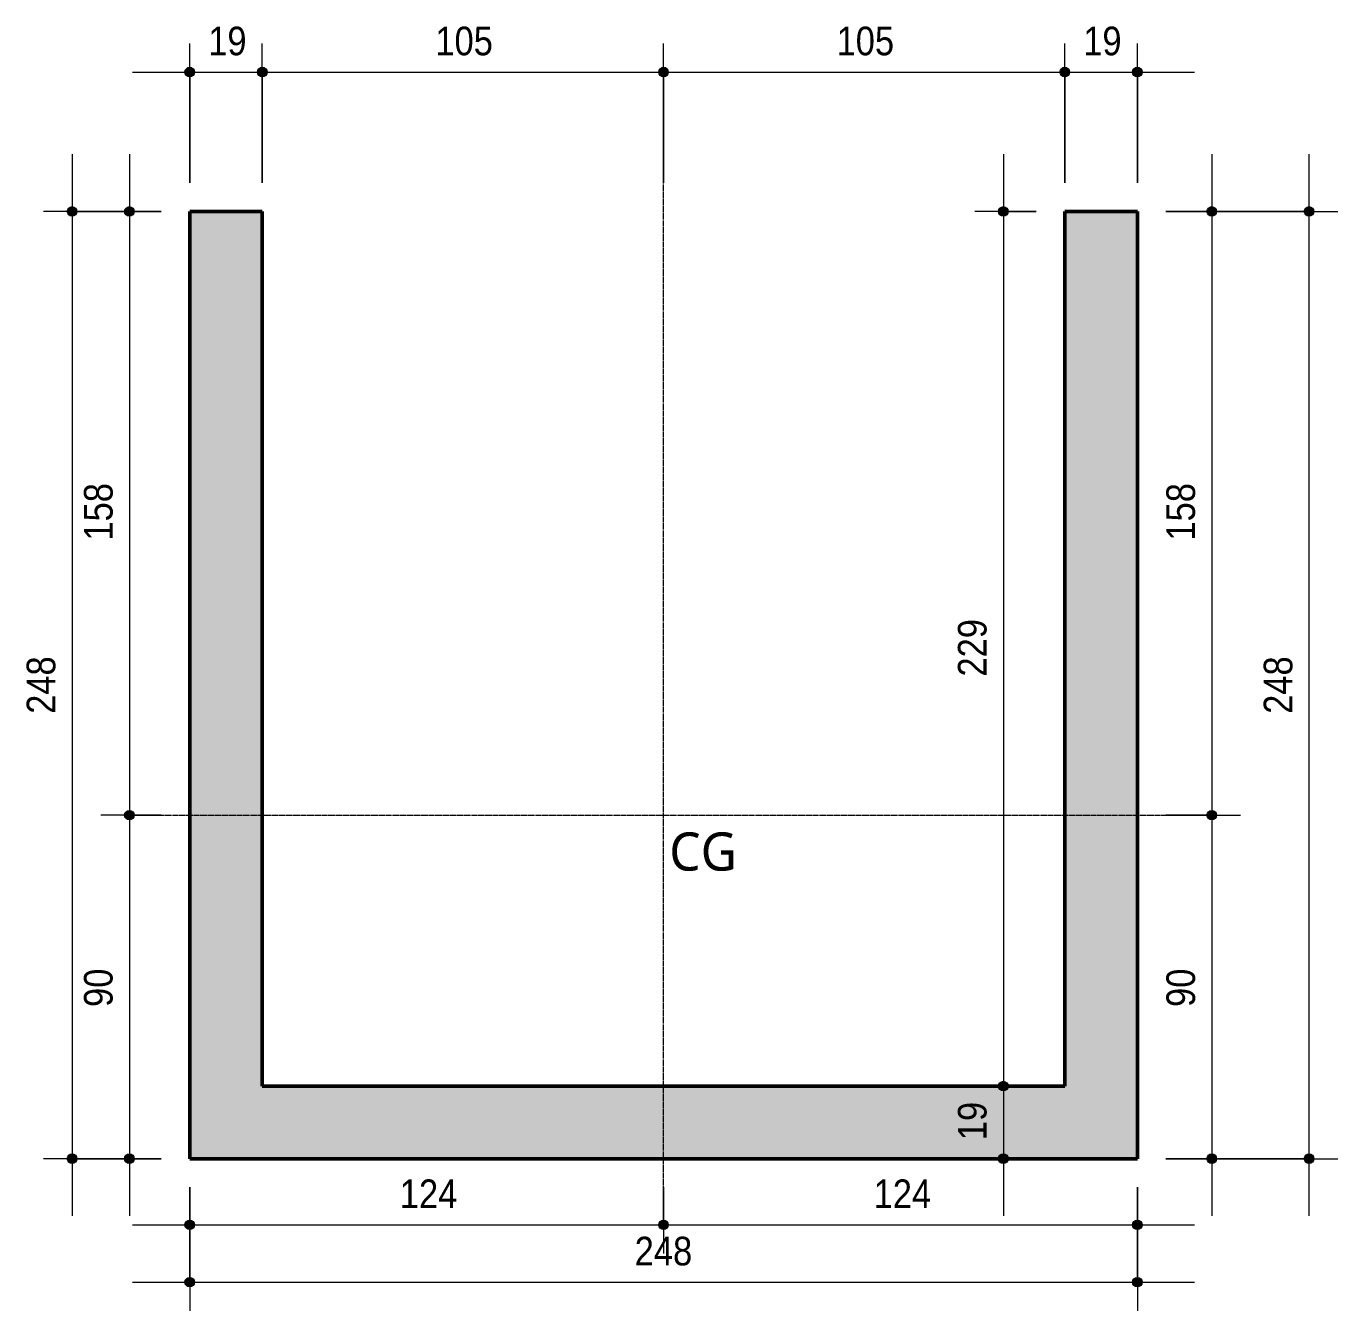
# Model space of a CAD drawing. Header units: centimetres. Extents: x -1139 to 26418, y -889 to 84390.
# Drawn here: x 8925.8 to 9269.1, y -164.1 to 172.2 of the extents above; entities that cross this region are included whole.
import ezdxf

# ---------------------------------------------------------------- set-up
doc = ezdxf.new("R2010")
doc.units = ezdxf.units.CM
doc.linetypes.add('Hidden 1_5', pattern=[0.22, 0.15, -0.07])
for name, color, linetype, lineweight in [('A-ANNO-DIMS', 7, 'Continuous', 9), ('A-ANNO-DIMS-50', 7, 'Continuous', 9), ('G-ANNO-TEXT', 7, 'Continuous', 9), ('S-COLS', 7, 'Continuous', 9)]:
    doc.layers.add(name, color=color, linetype=linetype, lineweight=lineweight)
doc.layers.add('A-DETL', color=7, linetype='Continuous', lineweight=18, true_color=0x00a600)
doc.styles.add('Fira Sans_1', font='', dxfattribs={"width": 0.9, "height": 7.5})
doc.styles.add('Gadugi_1', font='gadugi.ttf', dxfattribs={"height": 10})
doc.styles.get('Fira Sans_1').set_extended_font_data('Fira Sans')
doc.dimstyles.new('PED_R80_1_5mm_ACIMA_As_ESQ__R00', dxfattribs={"dimscale": 30.48, "dimtxt": 10.229846, "dimasz": 0.328084, "dimexe": 0.246063, "dimexo": 0.246063, "dimgap": 0.049213, "dimtad": 1, "dimdec": 1, "dimrnd": 0.5, "dimdsep": 46, "dimtxsty": 'Fira Sans_1', "dimblk1": 'DOTSMALL', "dimblk2": 'DOTSMALL', "dimsah": 1, "dimcen": 0.09, "dimdle": 0.492126, "dimazin": 0, "dimtfac": 1, "dimtdec": 4, "dimtix": 1, "dimtmove": 0, "dimatfit": 3, "dimfxl": 1, "dimtvp": 1, "dimtolj": 1, "dimtzin": 0, "dimarcsym": 2})

# ---------------------------------------------------------------- blocks, each defined once
blk = doc.blocks.new('DIMBLOCK225-DT402 - DETALHE P6')
at = {"layer": 'A-ANNO-DIMS-50', "true_color": 0x000032}
h = blk.add_hatch(color=178, dxfattribs=at)
edge = h.paths.add_edge_path(flags=0)
edge.add_arc((8968.63, 160.24), 1.25, 0, 360)
h = blk.add_hatch(color=178, dxfattribs=at)
edge = h.paths.add_edge_path(flags=0)
edge.add_arc((8987.63, 160.24), 1.25, 0, 360)
at = {"layer": 'A-ANNO-DIMS-50', "color": 178, "true_color": 0x000032}
for p, q in [((8968.63, 131.25), (8968.63, 167.74)), ((8987.63, 131.25), (8987.63, 167.74)), ((8953.63, 160.24), (8987.63, 160.24)), ((8968.63, 160.24), (8968.63, 131.25)), ((8987.63, 160.24), (8987.63, 131.25))]:
    blk.add_line(p, q, dxfattribs=at)
for centre in [(8968.63, 160.24), (8987.63, 160.24)]:
    blk.add_circle(centre, 1.25, dxfattribs=at)
at = {"layer": 'A-ANNO-DIMS-50', "color": 0, "insert": (8973.47, 172.13), "char_height": 7.5, "width": 11.1741, "attachment_point": 1, "line_spacing_factor": 1.049215, "style": 'Fira Sans_1'}
blk.add_mtext('19', dxfattribs=at)
blk = doc.blocks.new('_DotSmall')
at = {"color": 0, "linetype": 'ByBlock', "const_width": 0.5}
blk.add_lwpolyline([(-0.0625, 0, 1), (0.0625, 0, 1)], format="xyb", close=True, dxfattribs=at)
blk = doc.blocks.new('DIMBLOCK226-DT402 - DETALHE P6')
at = {"layer": 'A-ANNO-DIMS-50', "true_color": 0x000032}
h = blk.add_hatch(color=178, dxfattribs=at)
edge = h.paths.add_edge_path(flags=0)
edge.add_arc((8987.63, 160.24), 1.25, 0, 360)
h = blk.add_hatch(color=178, dxfattribs=at)
edge = h.paths.add_edge_path(flags=0)
edge.add_arc((9092.63, 160.24), 1.25, 0, 360)
at = {"layer": 'A-ANNO-DIMS-50', "color": 178, "true_color": 0x000032}
for p, q in [((8987.63, 131.25), (8987.63, 167.74)), ((9092.63, 131.25), (9092.63, 167.74)), ((8987.63, 160.24), (9092.63, 160.24)), ((8987.63, 160.24), (8987.63, 131.25)), ((9092.63, 160.24), (9092.63, 131.25))]:
    blk.add_line(p, q, dxfattribs=at)
for centre in [(8987.63, 160.24), (9092.63, 160.24)]:
    blk.add_circle(centre, 1.25, dxfattribs=at)
at = {"layer": 'A-ANNO-DIMS-50', "color": 0, "insert": (9032.91, 172.13), "char_height": 7.5, "width": 17.312, "attachment_point": 1, "line_spacing_factor": 1.049215, "style": 'Fira Sans_1'}
blk.add_mtext('105', dxfattribs=at)
blk = doc.blocks.new('DIMBLOCK227-DT402 - DETALHE P6')
at = {"layer": 'A-ANNO-DIMS-50', "true_color": 0x000032}
h = blk.add_hatch(color=178, dxfattribs=at)
edge = h.paths.add_edge_path(flags=0)
edge.add_arc((9092.63, 160.24), 1.25, 0, 360)
h = blk.add_hatch(color=178, dxfattribs=at)
edge = h.paths.add_edge_path(flags=0)
edge.add_arc((9197.63, 160.24), 1.25, 0, 360)
at = {"layer": 'A-ANNO-DIMS-50', "color": 178, "true_color": 0x000032}
for p, q in [((9092.63, 131.25), (9092.63, 167.74)), ((9197.63, 131.25), (9197.63, 167.74)), ((9092.63, 160.24), (9197.63, 160.24)), ((9092.63, 160.24), (9092.63, 131.25)), ((9197.63, 160.24), (9197.63, 131.25))]:
    blk.add_line(p, q, dxfattribs=at)
for centre in [(9092.63, 160.24), (9197.63, 160.24)]:
    blk.add_circle(centre, 1.25, dxfattribs=at)
at = {"layer": 'A-ANNO-DIMS-50', "color": 0, "insert": (9137.91, 172.13), "char_height": 7.5, "width": 17.312, "attachment_point": 1, "line_spacing_factor": 1.049215, "style": 'Fira Sans_1'}
blk.add_mtext('105', dxfattribs=at)
blk = doc.blocks.new('DIMBLOCK228-DT402 - DETALHE P6')
at = {"layer": 'A-ANNO-DIMS-50', "true_color": 0x000032}
h = blk.add_hatch(color=178, dxfattribs=at)
edge = h.paths.add_edge_path(flags=0)
edge.add_arc((9197.63, 160.24), 1.25, 0, 360)
h = blk.add_hatch(color=178, dxfattribs=at)
edge = h.paths.add_edge_path(flags=0)
edge.add_arc((9216.63, 160.24), 1.25, 0, 360)
at = {"layer": 'A-ANNO-DIMS-50', "color": 178, "true_color": 0x000032}
for p, q in [((9197.63, 131.25), (9197.63, 167.74)), ((9216.63, 131.25), (9216.63, 167.74)), ((9197.63, 160.24), (9231.63, 160.24)), ((9197.63, 160.24), (9197.63, 131.25)), ((9216.63, 160.24), (9216.63, 131.25))]:
    blk.add_line(p, q, dxfattribs=at)
for centre in [(9197.63, 160.24), (9216.63, 160.24)]:
    blk.add_circle(centre, 1.25, dxfattribs=at)
at = {"layer": 'A-ANNO-DIMS-50', "color": 0, "insert": (9202.47, 172.13), "char_height": 7.5, "width": 11.1741, "attachment_point": 1, "line_spacing_factor": 1.049215, "style": 'Fira Sans_1'}
blk.add_mtext('19', dxfattribs=at)
blk = doc.blocks.new('DIMBLOCK229-DT402 - DETALHE P6')
at = {"layer": 'A-ANNO-DIMS-50', "true_color": 0x000032}
h = blk.add_hatch(color=178, dxfattribs=at)
edge = h.paths.add_edge_path(flags=0)
edge.add_arc((8968.63, -156.58), 1.25, 0, 360)
h = blk.add_hatch(color=178, dxfattribs=at)
edge = h.paths.add_edge_path(flags=0)
edge.add_arc((9216.63, -156.58), 1.25, 0, 360)
at = {"layer": 'A-ANNO-DIMS-50', "color": 178, "true_color": 0x000032}
for p, q in [((8968.63, -131.75), (8968.63, -164.08)), ((8968.63, -156.58), (8968.63, -131.75)), ((9216.63, -131.75), (9216.63, -164.08)), ((9216.63, -156.58), (9216.63, -131.75)), ((8953.63, -156.58), (9231.63, -156.58))]:
    blk.add_line(p, q, dxfattribs=at)
for centre in [(8968.63, -156.58), (9216.63, -156.58)]:
    blk.add_circle(centre, 1.25, dxfattribs=at)
at = {"layer": 'A-ANNO-DIMS-50', "color": 0, "insert": (9085.08, -144.69), "char_height": 7.5, "width": 18.099, "attachment_point": 1, "line_spacing_factor": 1.049215, "style": 'Fira Sans_1'}
blk.add_mtext('248', dxfattribs=at)
blk = doc.blocks.new('DIMBLOCK230-DT402 - DETALHE P6')
at = {"layer": 'A-ANNO-DIMS-50', "true_color": 0x000032}
h = blk.add_hatch(color=178, dxfattribs=at)
edge = h.paths.add_edge_path(flags=0)
edge.add_arc((8968.63, -141.58), 1.25, 0, 360)
h = blk.add_hatch(color=178, dxfattribs=at)
edge = h.paths.add_edge_path(flags=0)
edge.add_arc((9092.63, -141.58), 1.25, 0, 360)
at = {"layer": 'A-ANNO-DIMS-50', "color": 178, "true_color": 0x000032}
for p, q in [((8968.63, -131.75), (8968.63, -149.08)), ((8968.63, -141.58), (8968.63, -131.75)), ((9092.63, -131.75), (9092.63, -149.08)), ((9092.63, -141.58), (9092.63, -131.75)), ((8953.63, -141.58), (9092.63, -141.58))]:
    blk.add_line(p, q, dxfattribs=at)
for centre in [(8968.63, -141.58), (9092.63, -141.58)]:
    blk.add_circle(centre, 1.25, dxfattribs=at)
at = {"layer": 'A-ANNO-DIMS-50', "color": 0, "insert": (9023.61, -129.69), "char_height": 7.5, "width": 16.8399, "attachment_point": 1, "line_spacing_factor": 1.049215, "style": 'Fira Sans_1'}
blk.add_mtext('124', dxfattribs=at)
blk = doc.blocks.new('DIMBLOCK231-DT402 - DETALHE P6')
at = {"layer": 'A-ANNO-DIMS-50', "true_color": 0x000032}
h = blk.add_hatch(color=178, dxfattribs=at)
edge = h.paths.add_edge_path(flags=0)
edge.add_arc((9092.63, -141.58), 1.25, 0, 360)
h = blk.add_hatch(color=178, dxfattribs=at)
edge = h.paths.add_edge_path(flags=0)
edge.add_arc((9216.63, -141.58), 1.25, 0, 360)
at = {"layer": 'A-ANNO-DIMS-50', "color": 178, "true_color": 0x000032}
for p, q in [((9092.63, -131.75), (9092.63, -149.08)), ((9092.63, -141.58), (9092.63, -131.75)), ((9216.63, -131.75), (9216.63, -149.08)), ((9216.63, -141.58), (9216.63, -131.75)), ((9092.63, -141.58), (9231.63, -141.58))]:
    blk.add_line(p, q, dxfattribs=at)
for centre in [(9092.63, -141.58), (9216.63, -141.58)]:
    blk.add_circle(centre, 1.25, dxfattribs=at)
at = {"layer": 'A-ANNO-DIMS-50', "color": 0, "insert": (9147.61, -129.69), "char_height": 7.5, "width": 16.8399, "attachment_point": 1, "line_spacing_factor": 1.049215, "style": 'Fira Sans_1'}
blk.add_mtext('124', dxfattribs=at)
blk = doc.blocks.new('DIMBLOCK232-DT402 - DETALHE P6')
at = {"layer": 'A-ANNO-DIMS-50', "true_color": 0x000032}
h = blk.add_hatch(color=178, dxfattribs=at)
edge = h.paths.add_edge_path(flags=0)
edge.add_arc((9261.58, 123.75), 1.25, 0, 360)
h = blk.add_hatch(color=178, dxfattribs=at)
edge = h.paths.add_edge_path(flags=0)
edge.add_arc((9261.58, -124.25), 1.25, 0, 360)
at = {"layer": 'A-ANNO-DIMS-50', "color": 178, "true_color": 0x000032}
for p, q in [((9261.58, -139.25), (9261.58, 138.75)), ((9224.13, 123.75), (9269.08, 123.75)), ((9261.58, 123.75), (9224.13, 123.75)), ((9224.13, -124.25), (9269.08, -124.25)), ((9261.58, -124.25), (9224.13, -124.25))]:
    blk.add_line(p, q, dxfattribs=at)
for centre in [(9261.58, 123.75), (9261.58, -124.25)]:
    blk.add_circle(centre, 1.25, dxfattribs=at)
at = {"layer": 'A-ANNO-DIMS-50', "color": 0, "insert": (9249.7, -7.79), "char_height": 7.5, "width": 18.099, "attachment_point": 1, "rotation": 90, "line_spacing_factor": 1.049215, "style": 'Fira Sans_1'}
blk.add_mtext('248', dxfattribs=at)
blk = doc.blocks.new('DIMBLOCK233-DT402 - DETALHE P6')
at = {"layer": 'A-ANNO-DIMS-50', "true_color": 0x000032}
h = blk.add_hatch(color=178, dxfattribs=at)
edge = h.paths.add_edge_path(flags=0)
edge.add_arc((9236.11, 123.75), 1.25, 0, 360)
h = blk.add_hatch(color=178, dxfattribs=at)
edge = h.paths.add_edge_path(flags=0)
edge.add_arc((9236.11, -34.31), 1.25, 0, 360)
at = {"layer": 'A-ANNO-DIMS-50', "color": 178, "true_color": 0x000032}
for p, q in [((9236.11, 138.75), (9236.11, -34.31)), ((9224.13, 123.75), (9243.61, 123.75)), ((9236.11, 123.75), (9224.13, 123.75)), ((9224.13, -34.31), (9243.61, -34.31)), ((9236.11, -34.31), (9224.13, -34.31))]:
    blk.add_line(p, q, dxfattribs=at)
for centre in [(9236.11, 123.75), (9236.11, -34.31)]:
    blk.add_circle(centre, 1.25, dxfattribs=at)
at = {"layer": 'A-ANNO-DIMS-50', "color": 0, "insert": (9224.23, 37.57), "char_height": 7.5, "width": 17.1547, "attachment_point": 1, "rotation": 90, "line_spacing_factor": 1.049215, "style": 'Fira Sans_1'}
blk.add_mtext('158', dxfattribs=at)
blk = doc.blocks.new('DIMBLOCK234-DT402 - DETALHE P6')
at = {"layer": 'A-ANNO-DIMS-50', "true_color": 0x000032}
h = blk.add_hatch(color=178, dxfattribs=at)
edge = h.paths.add_edge_path(flags=0)
edge.add_arc((9236.11, -34.31), 1.25, 0, 360)
h = blk.add_hatch(color=178, dxfattribs=at)
edge = h.paths.add_edge_path(flags=0)
edge.add_arc((9236.11, -124.25), 1.25, 0, 360)
at = {"layer": 'A-ANNO-DIMS-50', "color": 178, "true_color": 0x000032}
for p, q in [((9224.13, -34.31), (9243.61, -34.31)), ((9236.11, -34.31), (9224.13, -34.31)), ((9236.11, -34.31), (9236.11, -139.25)), ((9224.13, -124.25), (9243.61, -124.25)), ((9236.11, -124.25), (9224.13, -124.25))]:
    blk.add_line(p, q, dxfattribs=at)
for centre in [(9236.11, -34.31), (9236.11, -124.25)]:
    blk.add_circle(centre, 1.25, dxfattribs=at)
at = {"layer": 'A-ANNO-DIMS-50', "color": 0, "insert": (9224.23, -84.53), "char_height": 7.5, "width": 12.5906, "attachment_point": 1, "rotation": 90, "line_spacing_factor": 1.049215, "style": 'Fira Sans_1'}
blk.add_mtext('90', dxfattribs=at)
blk = doc.blocks.new('DIMBLOCK235-DT402 - DETALHE P6')
at = {"layer": 'A-ANNO-DIMS-50', "true_color": 0x000032}
h = blk.add_hatch(color=178, dxfattribs=at)
edge = h.paths.add_edge_path(flags=0)
edge.add_arc((8952.84, 123.75), 1.25, 0, 360)
h = blk.add_hatch(color=178, dxfattribs=at)
edge = h.paths.add_edge_path(flags=0)
edge.add_arc((8952.84, -34.31), 1.25, 0, 360)
at = {"layer": 'A-ANNO-DIMS-50', "color": 178, "true_color": 0x000032}
for p, q in [((8952.84, 138.75), (8952.84, -34.31)), ((8961.13, 123.75), (8945.34, 123.75)), ((8952.84, 123.75), (8961.13, 123.75)), ((8961.13, -34.31), (8945.34, -34.31)), ((8952.84, -34.31), (8961.13, -34.31))]:
    blk.add_line(p, q, dxfattribs=at)
for centre in [(8952.84, 123.75), (8952.84, -34.31)]:
    blk.add_circle(centre, 1.25, dxfattribs=at)
at = {"layer": 'A-ANNO-DIMS-50', "color": 0, "insert": (8940.95, 37.57), "char_height": 7.5, "width": 17.1547, "attachment_point": 1, "rotation": 90, "line_spacing_factor": 1.049215, "style": 'Fira Sans_1'}
blk.add_mtext('158', dxfattribs=at)
blk = doc.blocks.new('DIMBLOCK236-DT402 - DETALHE P6')
at = {"layer": 'A-ANNO-DIMS-50', "true_color": 0x000032}
h = blk.add_hatch(color=178, dxfattribs=at)
edge = h.paths.add_edge_path(flags=0)
edge.add_arc((8952.84, -34.31), 1.25, 0, 360)
h = blk.add_hatch(color=178, dxfattribs=at)
edge = h.paths.add_edge_path(flags=0)
edge.add_arc((8952.84, -124.25), 1.25, 0, 360)
at = {"layer": 'A-ANNO-DIMS-50', "color": 178, "true_color": 0x000032}
for p, q in [((8961.13, -34.31), (8945.34, -34.31)), ((8952.84, -34.31), (8952.84, -139.25)), ((8952.84, -34.31), (8961.13, -34.31)), ((8961.13, -124.25), (8945.34, -124.25)), ((8952.84, -124.25), (8961.13, -124.25))]:
    blk.add_line(p, q, dxfattribs=at)
for centre in [(8952.84, -34.31), (8952.84, -124.25)]:
    blk.add_circle(centre, 1.25, dxfattribs=at)
at = {"layer": 'A-ANNO-DIMS-50', "color": 0, "insert": (8940.95, -84.53), "char_height": 7.5, "width": 12.5906, "attachment_point": 1, "rotation": 90, "line_spacing_factor": 1.049215, "style": 'Fira Sans_1'}
blk.add_mtext('90', dxfattribs=at)
blk = doc.blocks.new('DIMBLOCK237-DT402 - DETALHE P6')
at = {"layer": 'A-ANNO-DIMS-50', "true_color": 0x000032}
h = blk.add_hatch(color=178, dxfattribs=at)
edge = h.paths.add_edge_path(flags=0)
edge.add_arc((8937.84, 123.75), 1.25, 0, 360)
h = blk.add_hatch(color=178, dxfattribs=at)
edge = h.paths.add_edge_path(flags=0)
edge.add_arc((8937.84, -124.25), 1.25, 0, 360)
at = {"layer": 'A-ANNO-DIMS-50', "color": 178, "true_color": 0x000032}
for p, q in [((8937.84, 138.75), (8937.84, -139.25)), ((8961.13, 123.75), (8930.34, 123.75)), ((8937.84, 123.75), (8961.13, 123.75)), ((8961.13, -124.25), (8930.34, -124.25)), ((8937.84, -124.25), (8961.13, -124.25))]:
    blk.add_line(p, q, dxfattribs=at)
for centre in [(8937.84, 123.75), (8937.84, -124.25)]:
    blk.add_circle(centre, 1.25, dxfattribs=at)
at = {"layer": 'A-ANNO-DIMS-50', "color": 0, "insert": (8925.95, -7.79), "char_height": 7.5, "width": 18.099, "attachment_point": 1, "rotation": 90, "line_spacing_factor": 1.049215, "style": 'Fira Sans_1'}
blk.add_mtext('248', dxfattribs=at)
blk = doc.blocks.new('DIMBLOCK238-DT402 - DETALHE P6')
at = {"layer": 'A-ANNO-DIMS-50', "true_color": 0x000032}
h = blk.add_hatch(color=178, dxfattribs=at)
edge = h.paths.add_edge_path(flags=0)
edge.add_arc((9181.56, 123.75), 1.25, 0, 360)
h = blk.add_hatch(color=178, dxfattribs=at)
edge = h.paths.add_edge_path(flags=0)
edge.add_arc((9181.56, -105.25), 1.25, 0, 360)
at = {"layer": 'A-ANNO-DIMS-50', "color": 178, "true_color": 0x000032}
for p, q in [((9181.56, 138.75), (9181.56, -105.25)), ((9190.13, 123.75), (9174.06, 123.75)), ((9181.56, 123.75), (9190.13, 123.75)), ((9175.82, -105.25), (9189.06, -105.25)), ((9181.56, -105.25), (9175.82, -105.25))]:
    blk.add_line(p, q, dxfattribs=at)
for centre in [(9181.56, 123.75), (9181.56, -105.25)]:
    blk.add_circle(centre, 1.25, dxfattribs=at)
at = {"layer": 'A-ANNO-DIMS-50', "color": 0, "insert": (9169.67, 1.97), "char_height": 7.5, "width": 17.4694, "attachment_point": 1, "rotation": 90, "line_spacing_factor": 1.049215, "style": 'Fira Sans_1'}
blk.add_mtext('229', dxfattribs=at)
blk = doc.blocks.new('DIMBLOCK239-DT402 - DETALHE P6')
at = {"layer": 'A-ANNO-DIMS-50', "true_color": 0x000032}
h = blk.add_hatch(color=178, dxfattribs=at)
edge = h.paths.add_edge_path(flags=0)
edge.add_arc((9181.56, -105.25), 1.25, 0, 360)
h = blk.add_hatch(color=178, dxfattribs=at)
edge = h.paths.add_edge_path(flags=0)
edge.add_arc((9181.56, -124.25), 1.25, 0, 360)
at = {"layer": 'A-ANNO-DIMS-50', "color": 178, "true_color": 0x000032}
for p, q in [((9175.82, -105.25), (9189.06, -105.25)), ((9181.56, -105.25), (9175.82, -105.25)), ((9181.56, -105.25), (9181.56, -139.25)), ((9175.82, -124.25), (9189.06, -124.25)), ((9181.56, -124.25), (9175.82, -124.25))]:
    blk.add_line(p, q, dxfattribs=at)
for centre in [(9181.56, -105.25), (9181.56, -124.25)]:
    blk.add_circle(centre, 1.25, dxfattribs=at)
at = {"layer": 'A-ANNO-DIMS-50', "color": 0, "insert": (9169.67, -119.41), "char_height": 7.5, "width": 11.1741, "attachment_point": 1, "rotation": 90, "line_spacing_factor": 1.049215, "style": 'Fira Sans_1'}
blk.add_mtext('19', dxfattribs=at)

msp = doc.modelspace()

# ---------------------------------------------------------------- hatches: boundary and pattern name
at = {"layer": 'S-COLS', "true_color": 0xc0c0c0}
msp.add_hatch(color=9, dxfattribs=at).paths.add_polyline_path([(9216.63, -124.25), (9216.63, 123.75), (9197.63, 123.75), (9197.63, -105.25), (8987.63, -105.25), (8987.63, 123.75), (8968.63, 123.75), (8968.63, -124.25)], flags=0)

# ---------------------------------------------------------------- linework, layer by layer
at = {"layer": 'A-DETL', "color": 7, "linetype": 'Hidden 1_5'}
for p, q in [((9092.63, -140.98), (9092.63, 155.75)), ((8953.83, -34.31), (9239.77, -34.31))]:
    msp.add_line(p, q, dxfattribs=at)
at = {"layer": 'S-COLS', "lineweight": 50}
for p, q in [((8968.63, -124.25), (8968.63, 123.75)), ((8968.63, 123.75), (8987.63, 123.75)), ((8987.63, 123.75), (8987.63, -105.25)), ((9197.63, -105.25), (9197.63, 123.75)), ((9197.63, 123.75), (9216.63, 123.75)), ((9216.63, 123.75), (9216.63, -124.25)), ((8987.63, -105.25), (9197.63, -105.25)), ((9216.63, -124.25), (8968.63, -124.25))]:
    msp.add_line(p, q, dxfattribs=at)

# ---------------------------------------------------------------- texts
at = {"layer": 'G-ANNO-TEXT', "insert": (9094.11, -38.83), "char_height": 10, "width": 22.8481, "attachment_point": 1, "style": 'Gadugi_1'}
msp.add_mtext('CG', dxfattribs=at)

# ---------------------------------------------------------------- dimensions: what is measured, and where the dimension line sits
at = {"layer": 'A-ANNO-DIMS', "color": 178, "true_color": 0x000032}
for base, p1, p2, override, picture, middle in [((8987.63, 160.24), (8968.63, 123.75), (8987.63, 123.75), {"dimpost": '<>', "dimfxl": 19}, 'DIMBLOCK225-DT402 - DETALHE P6', (8978.13, 165.61)), ((9092.63, 160.24), (8987.63, 123.75), (9092.63, 123.75), {"dimpost": '<>', "dimfxl": 105}, 'DIMBLOCK226-DT402 - DETALHE P6', (9040.13, 165.56)), ((9197.63, 160.24), (9092.63, 123.75), (9197.63, 123.75), {"dimpost": '<>', "dimfxl": 105}, 'DIMBLOCK227-DT402 - DETALHE P6', (9145.13, 165.56)), ((9216.63, 160.24), (9197.63, 123.75), (9216.63, 123.75), {"dimpost": '<>', "dimfxl": 19}, 'DIMBLOCK228-DT402 - DETALHE P6', (9207.13, 165.61)), ((9216.63, -156.58), (8968.63, -124.25), (9216.63, -124.25), {"dimpost": '<>', "dimfxl": 248}, 'DIMBLOCK229-DT402 - DETALHE P6', (9092.63, -151.26)), ((9092.63, -141.58), (8968.63, -124.25), (9092.63, -124.25), {"dimpost": '<>', "dimfxl": 124}, 'DIMBLOCK230-DT402 - DETALHE P6', (9030.63, -136.33)), ((9216.63, -141.58), (9092.63, -124.25), (9216.63, -124.25), {"dimpost": '<>', "dimfxl": 124}, 'DIMBLOCK231-DT402 - DETALHE P6', (9154.63, -136.33))]:
    dim = msp.add_linear_dim(base=base, p1=p1, p2=p2, dimstyle='PED_R80_1_5mm_ACIMA_As_ESQ__R00', override=override, dxfattribs=at)
    dim.commit()
    dim.dimension.update_dxf_attribs({"geometry": picture, "text_midpoint": middle})
for base, p1, p2, override, picture, middle in [((8937.84, -124.25), (8968.63, 123.75), (8968.63, -124.25), {"dimpost": '<>', "dimfxl": 248}, 'DIMBLOCK237-DT402 - DETALHE P6', (8932.52, -0.25)), ((8952.84, -34.31), (8968.63, 123.75), (8968.63, -34.31), {"dimpost": '<>', "dimfxl": 158.058074}, 'DIMBLOCK235-DT402 - DETALHE P6', (8947.52, 44.72)), ((9181.56, -105.25), (9197.63, 123.75), (9183.32, -105.25), {"dimpost": '<>', "dimfxl": 229.446117}, 'DIMBLOCK238-DT402 - DETALHE P6', (9176.19, 9.25)), ((9261.58, 123.75), (9216.63, -124.25), (9216.63, 123.75), {"dimpost": '<>', "dimfxl": 248}, 'DIMBLOCK232-DT402 - DETALHE P6', (9256.27, -0.25)), ((9236.11, -34.31), (9216.63, 123.75), (9216.63, -34.31), {"dimpost": '<>', "dimfxl": 158.058074}, 'DIMBLOCK233-DT402 - DETALHE P6', (9230.8, 44.72)), ((8952.84, -124.25), (8968.63, -34.31), (8968.63, -124.25), {"dimpost": '<>', "dimfxl": 89.941926}, 'DIMBLOCK236-DT402 - DETALHE P6', (8947.47, -79.28)), ((9236.11, -124.25), (9216.63, -34.31), (9216.63, -124.25), {"dimpost": '<>', "dimfxl": 89.941926}, 'DIMBLOCK234-DT402 - DETALHE P6', (9230.74, -79.28)), ((9181.56, -124.25), (9183.32, -105.25), (9183.32, -124.25), {"dimpost": '<>', "dimfxl": 19}, 'DIMBLOCK239-DT402 - DETALHE P6', (9176.19, -114.75))]:
    dim = msp.add_linear_dim(base=base, p1=p1, p2=p2, angle=90, dimstyle='PED_R80_1_5mm_ACIMA_As_ESQ__R00', override=override, dxfattribs=at)
    dim.commit()
    dim.dimension.update_dxf_attribs({"geometry": picture, "text_midpoint": middle})

doc.saveas('drawing.dxf')
